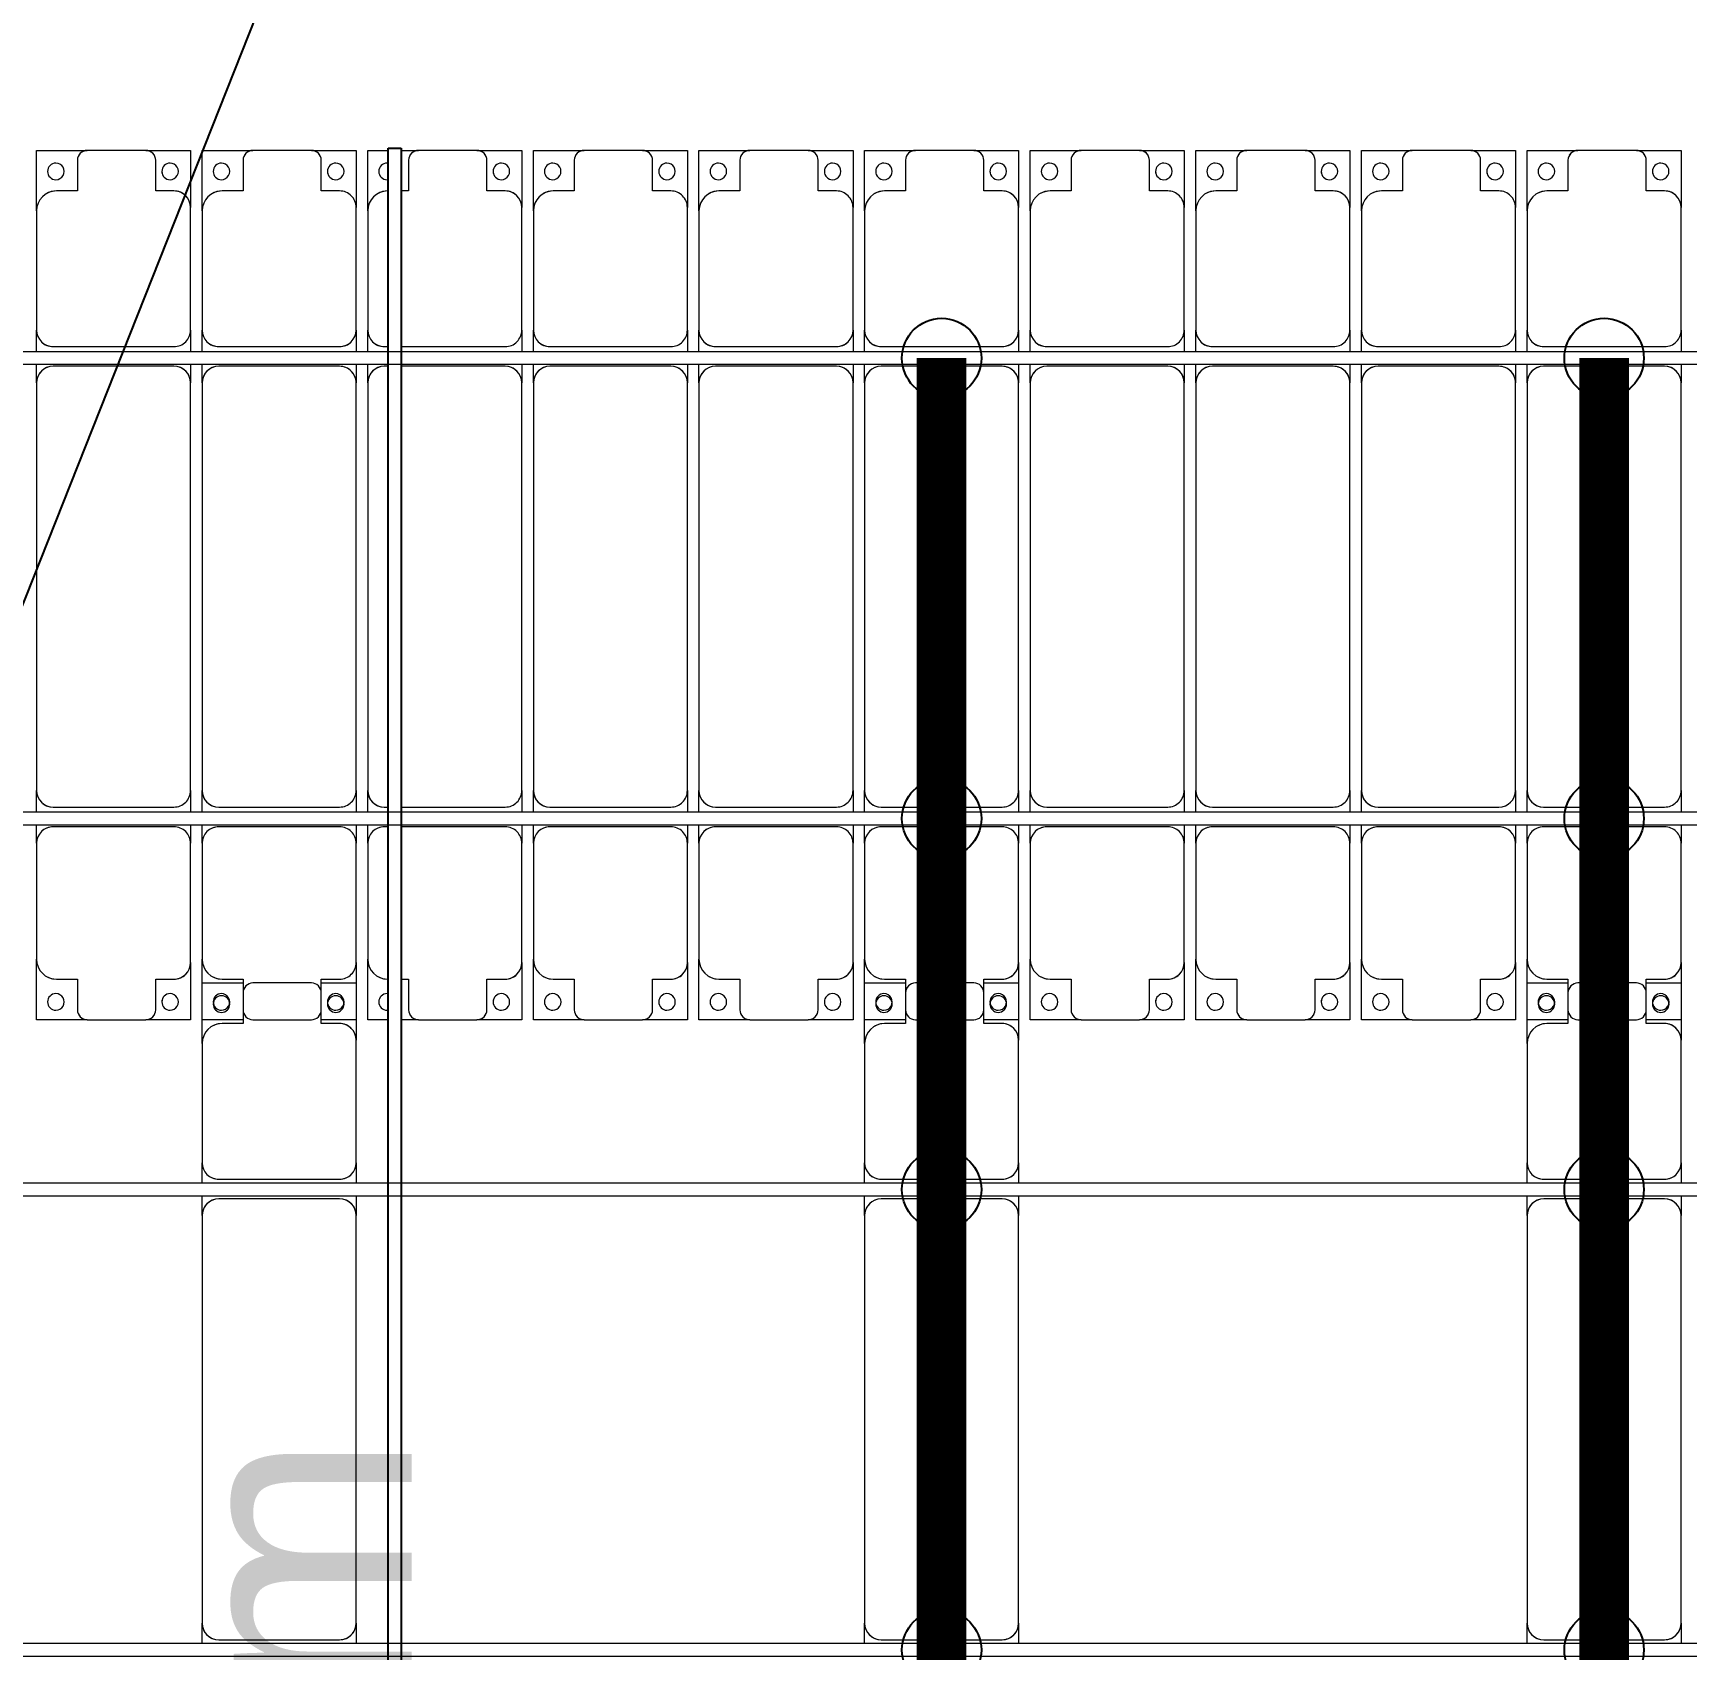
# Model space of a CAD drawing. Header units: millimetres. Extents: x -178706 to 107777, y -87310 to 933.
# Drawn here: x -9634 to -4641, y -44021 to -39140 of the extents above; entities that cross this region are included whole.
import ezdxf

# ---------------------------------------------------------------- set-up
doc = ezdxf.new("R2010")
doc.units = ezdxf.units.MM
doc.layers.add('A-GENM', color=13, linetype='Continuous', lineweight=9)
doc.layers.add('S-BEAM', color=12, linetype='Continuous', lineweight=9)
for name, color, linetype in [('GC-DAY NEO', 5, 'Continuous'), ('GC-GHI CHU', 2, 'Continuous'), ('GC-HOP 40x60 GIA CUONG', 1, 'Continuous')]:
    doc.layers.add(name, color=color, linetype=linetype)
doc.styles.add('GC_VN', font='arial.ttf')

# ---------------------------------------------------------------- blocks, each defined once
blk = doc.blocks.new('Dai phao do pin - DẢI PHAO ĐỠ PIN-15891-BỐ TRÍ KHUNG KẾT CẤU BÈ PIN 04')
at = {"layer": 'A-GENM', "color": 7}
for p, q in [((31948.9, 241.6), (32009.7, 241.6)), ((33240.3, 241.6), (32009.7, 241.6)), ((33240.3, 241.6), (33298.9, 241.6)), ((33338.9, 241.6), (33399.7, 241.6)), ((33759.7, 241.6), (33399.7, 241.6)), ((33759.7, 241.6), (33942.2, 241.6)), ((33942.2, 241.6), (33942.2, 118.2)), ((31959.7, 191.6), (31959.7, -173.4)), ((33290.3, -173.4), (33290.3, 191.6)), ((33349.7, 191.6), (33349.7, -173.4)), ((33819.7, 118.2), (33819.7, 181.6)), ((33912.2, 118.2), (33819.7, 118.2)), ((33942.2, -88.2), (33942.2, 88.2)), ((33819.7, -173.4), (33819.7, -118.2)), ((33819.7, -118.2), (33912.2, -118.2)), ((33942.2, -118.2), (33942.2, -223.4)), ((32009.7, -223.4), (31948.9, -223.4)), ((32009.7, -223.4), (33240.3, -223.4)), ((33298.9, -223.4), (33240.3, -223.4)), ((33399.7, -223.4), (33338.9, -223.4)), ((33399.7, -223.4), (33769.7, -223.4)), ((33942.2, -223.4), (33769.7, -223.4))]:
    blk.add_line(p, q, dxfattribs=at)
for centre, radius, start, end in [((32009.7, 191.6), 50, 90, 180), ((32009.7, 191.6), 50, 105, 180), ((33240.3, 191.6), 50, 360, 90), ((33240.3, 191.6), 50, 15, 90), ((33399.7, 191.6), 50, 90, 180), ((33399.7, 191.6), 50, 135, 180), ((33759.7, 181.6), 60, 360, 90), ((33759.7, 181.6), 60, 360, 30), ((33878.6, 183.2), 25, 360, 180), ((33878.6, 183.2), 25, 180, 0), ((33912.2, 88.2), 30, 0, 90), ((33912.2, -88.2), 30, 270, 0), ((33878.6, -161.8), 25, 0, 180), ((32009.7, -173.4), 50, 180, 270), ((32009.7, -173.4), 50, 180, 225), ((33240.3, -173.4), 50, 270, 360), ((33240.3, -173.4), 50, 285, 360), ((33399.7, -173.4), 50, 180, 270), ((33399.7, -173.4), 50, 180, 225), ((33769.7, -173.4), 50, 270, 360), ((33769.7, -173.4), 50, 315, 0), ((33878.6, -161.8), 25, 180, 0), ((32009.7, -173.4), 50, 231.3604, 270)]:
    blk.add_arc(centre, radius, start, end, dxfattribs=at)
blk = doc.blocks.new('Dai phao do pin - DẢI PHAO ĐỠ PIN-V60-BỐ TRÍ KHUNG KẾT CẤU BÈ PIN 04')
at = {"layer": 'A-GENM', "color": 7}
for p, q in [((31948.9, 241.6), (32009.7, 241.6)), ((33240.3, 241.6), (32009.7, 241.6)), ((33240.3, 241.6), (33298.9, 241.6)), ((33338.9, 241.6), (33399.7, 241.6)), ((33759.7, 241.6), (33399.7, 241.6)), ((33759.7, 241.6), (33942.2, 241.6)), ((33942.2, 241.6), (33942.2, 118.2)), ((31959.7, 191.6), (31959.7, -173.4)), ((33290.3, -173.4), (33290.3, 191.6)), ((33349.7, 191.6), (33349.7, -173.4)), ((33819.7, 118.2), (33819.7, 181.6)), ((33912.2, 118.2), (33819.7, 118.2)), ((33942.2, -88.2), (33942.2, 88.2)), ((33819.7, -173.4), (33819.7, -118.2)), ((33819.7, -118.2), (33912.2, -118.2)), ((33942.2, -118.2), (33942.2, -223.4)), ((32009.7, -223.4), (31948.9, -223.4)), ((32009.7, -223.4), (33240.3, -223.4)), ((33298.9, -223.4), (33240.3, -223.4)), ((33399.7, -223.4), (33338.9, -223.4)), ((33399.7, -223.4), (33769.7, -223.4)), ((33942.2, -223.4), (33769.7, -223.4))]:
    blk.add_line(p, q, dxfattribs=at)
for centre, radius, start, end in [((32009.7, 191.6), 50, 90, 180), ((32009.7, 191.6), 50, 105, 180), ((33240.3, 191.6), 50, 360, 90), ((33240.3, 191.6), 50, 15, 90), ((33399.7, 191.6), 50, 90, 180), ((33399.7, 191.6), 50, 135, 180), ((33759.7, 181.6), 60, 360, 90), ((33759.7, 181.6), 60, 360, 30), ((33878.6, 183.2), 25, 360, 180), ((33878.6, 183.2), 25, 180, 0), ((33912.2, 88.2), 30, 0, 90), ((33912.2, -88.2), 30, 270, 0), ((33878.6, -161.8), 25, 0, 180), ((32009.7, -173.4), 50, 180, 270), ((32009.7, -173.4), 50, 180, 225), ((33240.3, -173.4), 50, 270, 360), ((33240.3, -173.4), 50, 285, 360), ((33399.7, -173.4), 50, 180, 270), ((33399.7, -173.4), 50, 180, 225), ((33769.7, -173.4), 50, 270, 360), ((33769.7, -173.4), 50, 315, 0), ((33878.6, -161.8), 25, 180, 0), ((32009.7, -173.4), 50, 231.3657, 270)]:
    blk.add_arc(centre, radius, start, end, dxfattribs=at)
blk = doc.blocks.new('Dai phao do pin - DẢI PHAO ĐỠ PIN-V61-BỐ TRÍ KHUNG KẾT CẤU BÈ PIN 04')
at = {"layer": 'A-GENM', "color": 7}
for p, q in [((31948.9, 241.6), (32009.7, 241.6)), ((33240.3, 241.6), (32009.7, 241.6)), ((33240.3, 241.6), (33298.9, 241.6)), ((33338.9, 241.6), (33399.7, 241.6)), ((33759.7, 241.6), (33399.7, 241.6)), ((33759.7, 241.6), (33942.2, 241.6)), ((33942.2, 241.6), (33942.2, 118.2)), ((31959.7, 191.6), (31959.7, -173.4)), ((33290.3, -173.4), (33290.3, 191.6)), ((33349.7, 191.6), (33349.7, -173.4)), ((33819.7, 118.2), (33819.7, 181.6)), ((33912.2, 118.2), (33819.7, 118.2)), ((33942.2, -88.2), (33942.2, 88.2)), ((33819.7, -173.4), (33819.7, -118.2)), ((33819.7, -118.2), (33912.2, -118.2)), ((33942.2, -118.2), (33942.2, -223.4)), ((32009.7, -223.4), (31948.9, -223.4)), ((32009.7, -223.4), (33240.3, -223.4)), ((33298.9, -223.4), (33240.3, -223.4)), ((33399.7, -223.4), (33338.9, -223.4)), ((33399.7, -223.4), (33769.7, -223.4)), ((33942.2, -223.4), (33769.7, -223.4))]:
    blk.add_line(p, q, dxfattribs=at)
for centre, radius, start, end in [((32009.7, 191.6), 50, 90, 180), ((32009.7, 191.6), 50, 105, 180), ((33240.3, 191.6), 50, 360, 90), ((33240.3, 191.6), 50, 15, 90), ((33399.7, 191.6), 50, 90, 180), ((33399.7, 191.6), 50, 135, 180), ((33759.7, 181.6), 60, 360, 90), ((33759.7, 181.6), 60, 360, 30), ((33878.6, 183.2), 25, 360, 180), ((33878.6, 183.2), 25, 180, 0), ((33912.2, 88.2), 30, 0, 90), ((33912.2, -88.2), 30, 270, 0), ((33878.6, -161.8), 25, 0, 180), ((32009.7, -173.4), 50, 180, 270), ((32009.7, -173.4), 50, 180, 225), ((33240.3, -173.4), 50, 270, 360), ((33240.3, -173.4), 50, 285, 360), ((33399.7, -173.4), 50, 180, 270), ((33399.7, -173.4), 50, 180, 225), ((33769.7, -173.4), 50, 270, 360), ((33769.7, -173.4), 50, 315, 0), ((33878.6, -161.8), 25, 180, 0), ((32009.7, -173.4), 50, 231.371, 270)]:
    blk.add_arc(centre, radius, start, end, dxfattribs=at)
blk = doc.blocks.new('Dầm C52 - Dầm C52-22346-BỐ TRÍ KHUNG KẾT CẤU BÈ PIN 04')
at = {"layer": 'S-BEAM', "color": 1}
for p, q in [((-87623.4, 20), (87623.4, 20)), ((87623.4, -20), (-87623.4, -20))]:
    blk.add_line(p, q, dxfattribs=at)
blk = doc.blocks.new('Dầm C52 - Hộp 40x60-15954-BỐ TRÍ KHUNG KẾT CẤU BÈ PIN 04')
at = {"layer": 'S-BEAM', "color": 3, "lineweight": 25}
for p, q in [((-20149.7, 20), (20149.7, 20)), ((20149.7, 20), (20149.7, -20)), ((20149.7, -20), (-20149.7, -20))]:
    blk.add_line(p, q, dxfattribs=at)
blk = doc.blocks.new('Dải phao đi lại kèm đỡ invester - DẢI PHAO ĐI LẠI-17150-BỐ TRÍ KHUNG KẾT CẤU BÈ PIN 04')
at = {"layer": 'A-GENM', "color": 7}
for p, q in [((34758.4, 1312.2), (34911.8, 1312.2)), ((34758.4, 1129.7), (34758.4, 1312.2)), ((35088.2, 1312.2), (34911.8, 1312.2)), ((35088.2, 1312.2), (35223.4, 1312.2)), ((35223.4, 1312.2), (35223.4, 1139.7)), ((35258.4, 1312.2), (35411.8, 1312.2)), ((35258.4, 1129.7), (35258.4, 1312.2)), ((35588.2, 1312.2), (35411.8, 1312.2)), ((35588.2, 1312.2), (35723.4, 1312.2)), ((35723.4, 1312.2), (35723.4, 1139.7)), ((35758.4, 1312.2), (35819.8, 1312.2)), ((35758.4, 1129.7), (35758.4, 1312.2)), ((35859.8, 1312.2), (35911.8, 1312.2)), ((36088.2, 1312.2), (35911.8, 1312.2)), ((36088.2, 1312.2), (36223.4, 1312.2)), ((36223.4, 1312.2), (36223.4, 1139.7)), ((36258.4, 1312.2), (36411.8, 1312.2)), ((36258.4, 1129.7), (36258.4, 1312.2)), ((36588.2, 1312.2), (36411.8, 1312.2)), ((36588.2, 1312.2), (36723.4, 1312.2)), ((36723.4, 1312.2), (36723.4, 1139.7)), ((36758.4, 1312.2), (36911.8, 1312.2)), ((36758.4, 1129.7), (36758.4, 1312.2)), ((37088.2, 1312.2), (36911.8, 1312.2)), ((37088.2, 1312.2), (37223.4, 1312.2)), ((37223.4, 1312.2), (37223.4, 1139.7)), ((37258.4, 1312.2), (37411.8, 1312.2)), ((37258.4, 1129.7), (37258.4, 1312.2)), ((37588.2, 1312.2), (37411.8, 1312.2)), ((37588.2, 1312.2), (37723.4, 1312.2)), ((37723.4, 1312.2), (37723.4, 1139.7)), ((37758.4, 1312.2), (37911.8, 1312.2)), ((37758.4, 1129.7), (37758.4, 1312.2)), ((38088.2, 1312.2), (37911.8, 1312.2)), ((38088.2, 1312.2), (38223.4, 1312.2)), ((38223.4, 1312.2), (38223.4, 1139.7)), ((38258.4, 1312.2), (38411.8, 1312.2)), ((38258.4, 1129.7), (38258.4, 1312.2)), ((38588.2, 1312.2), (38411.8, 1312.2)), ((38588.2, 1312.2), (38723.4, 1312.2)), ((38723.4, 1312.2), (38723.4, 1139.7)), ((38758.4, 1312.2), (38911.8, 1312.2)), ((38758.4, 1129.7), (38758.4, 1312.2)), ((39088.2, 1312.2), (38911.8, 1312.2)), ((39088.2, 1312.2), (39223.4, 1312.2)), ((39223.4, 1312.2), (39223.4, 1139.7)), ((39258.4, 1312.2), (39411.8, 1312.2)), ((39258.4, 1129.7), (39258.4, 1312.2)), ((39588.2, 1312.2), (39411.8, 1312.2)), ((39588.2, 1312.2), (39723.4, 1312.2)), ((39723.4, 1312.2), (39723.4, 1139.7)), ((34881.8, 1282.2), (34881.8, 1189.7)), ((35118.2, 1189.7), (35118.2, 1282.2)), ((35381.8, 1282.2), (35381.8, 1189.7)), ((35618.2, 1189.7), (35618.2, 1282.2)), ((35881.8, 1282.2), (35881.8, 1189.7)), ((36118.2, 1189.7), (36118.2, 1282.2)), ((36381.8, 1282.2), (36381.8, 1189.7)), ((36618.2, 1189.7), (36618.2, 1282.2)), ((36881.8, 1282.2), (36881.8, 1189.7)), ((37118.2, 1189.7), (37118.2, 1282.2)), ((37381.8, 1282.2), (37381.8, 1189.7)), ((37618.2, 1189.7), (37618.2, 1282.2)), ((37881.8, 1282.2), (37881.8, 1189.7)), ((38118.2, 1189.7), (38118.2, 1282.2)), ((38381.8, 1282.2), (38381.8, 1189.7)), ((38618.2, 1189.7), (38618.2, 1282.2)), ((38881.8, 1282.2), (38881.8, 1189.7)), ((39118.2, 1189.7), (39118.2, 1282.2)), ((39381.8, 1282.2), (39381.8, 1189.7)), ((39618.2, 1189.7), (39618.2, 1282.2)), ((34881.8, 1189.7), (34818.4, 1189.7)), ((35173.4, 1189.7), (35118.2, 1189.7)), ((35381.8, 1189.7), (35318.4, 1189.7)), ((35673.4, 1189.7), (35618.2, 1189.7)), ((35881.8, 1189.7), (35859.8, 1189.7)), ((36173.4, 1189.7), (36118.2, 1189.7)), ((36381.8, 1189.7), (36318.4, 1189.7)), ((36673.4, 1189.7), (36618.2, 1189.7)), ((36881.8, 1189.7), (36818.4, 1189.7)), ((37173.4, 1189.7), (37118.2, 1189.7)), ((37381.8, 1189.7), (37318.4, 1189.7)), ((37673.4, 1189.7), (37618.2, 1189.7)), ((37881.8, 1189.7), (37818.4, 1189.7)), ((38173.4, 1189.7), (38118.2, 1189.7)), ((38381.8, 1189.7), (38318.4, 1189.7)), ((38673.4, 1189.7), (38618.2, 1189.7)), ((38881.8, 1189.7), (38818.4, 1189.7)), ((39173.4, 1189.7), (39118.2, 1189.7)), ((39381.8, 1189.7), (39318.4, 1189.7)), ((39673.4, 1189.7), (39618.2, 1189.7)), ((34758.4, 1129.7), (34758.4, 769.7)), ((35223.4, 769.7), (35223.4, 1139.7)), ((35258.4, 1129.7), (35258.4, 769.7)), ((35723.4, 769.7), (35723.4, 1139.7)), ((35758.4, 1129.7), (35758.4, 769.7)), ((36223.4, 769.7), (36223.4, 1139.7)), ((36258.4, 1129.7), (36258.4, 769.7)), ((36723.4, 769.7), (36723.4, 1139.7)), ((36758.4, 1129.7), (36758.4, 769.7)), ((37223.4, 769.7), (37223.4, 1139.7)), ((37258.4, 1129.7), (37258.4, 769.7)), ((37723.4, 769.7), (37723.4, 1139.7)), ((37758.4, 1129.7), (37758.4, 769.7)), ((38223.4, 769.7), (38223.4, 1139.7)), ((38258.4, 1129.7), (38258.4, 769.7)), ((38723.4, 769.7), (38723.4, 1139.7)), ((38758.4, 1129.7), (38758.4, 769.7)), ((39223.4, 769.7), (39223.4, 1139.7)), ((39258.4, 1129.7), (39258.4, 769.7)), ((39723.4, 769.7), (39723.4, 1139.7)), ((34758.4, 705.3), (34758.4, 769.7)), ((35223.4, 769.7), (35223.4, 705.3)), ((35258.4, 705.3), (35258.4, 769.7)), ((35723.4, 769.7), (35723.4, 705.3)), ((35758.4, 705.3), (35758.4, 769.7)), ((36223.4, 769.7), (36223.4, 705.3)), ((36258.4, 705.3), (36258.4, 769.7)), ((36723.4, 769.7), (36723.4, 705.3)), ((36758.4, 705.3), (36758.4, 769.7)), ((37223.4, 769.7), (37223.4, 705.3)), ((37258.4, 705.3), (37258.4, 769.7)), ((37723.4, 769.7), (37723.4, 705.3)), ((37758.4, 705.3), (37758.4, 769.7)), ((38223.4, 769.7), (38223.4, 705.3)), ((38258.4, 705.3), (38258.4, 769.7)), ((38723.4, 769.7), (38723.4, 705.3)), ((38758.4, 705.3), (38758.4, 769.7)), ((39223.4, 769.7), (39223.4, 705.3)), ((39258.4, 705.3), (39258.4, 769.7)), ((39723.4, 769.7), (39723.4, 705.3)), ((34808.4, 719.7), (35173.4, 719.7)), ((35308.4, 719.7), (35673.4, 719.7)), ((35808.4, 719.7), (35819.8, 719.7)), ((35859.8, 719.7), (36173.4, 719.7)), ((36308.4, 719.7), (36673.4, 719.7)), ((36808.4, 719.7), (37173.4, 719.7)), ((37308.4, 719.7), (37673.4, 719.7)), ((37808.4, 719.7), (38173.4, 719.7)), ((38308.4, 719.7), (38673.4, 719.7)), ((38808.4, 719.7), (39173.4, 719.7)), ((39308.4, 719.7), (39673.4, 719.7)), ((34758.4, 610.3), (34758.4, 665.3)), ((35173.4, 660.3), (34808.4, 660.3)), ((35223.4, 665.3), (35223.4, 610.3)), ((35258.4, 610.3), (35258.4, 665.3)), ((35673.4, 660.3), (35308.4, 660.3)), ((35723.4, 665.3), (35723.4, 610.3)), ((35758.4, 610.3), (35758.4, 665.3)), ((35819.8, 660.3), (35808.4, 660.3)), ((36173.4, 660.3), (35859.8, 660.3)), ((36223.4, 665.3), (36223.4, 610.3)), ((36258.4, 610.3), (36258.4, 665.3)), ((36673.4, 660.3), (36308.4, 660.3)), ((36723.4, 665.3), (36723.4, 610.3)), ((36758.4, 610.3), (36758.4, 665.3)), ((37173.4, 660.3), (36808.4, 660.3)), ((37223.4, 665.3), (37223.4, 610.3)), ((37258.4, 610.3), (37258.4, 665.3)), ((37673.4, 660.3), (37308.4, 660.3)), ((37723.4, 665.3), (37723.4, 610.3)), ((37758.4, 610.3), (37758.4, 665.3)), ((38173.4, 660.3), (37808.4, 660.3)), ((38223.4, 665.3), (38223.4, 610.3)), ((38258.4, 610.3), (38258.4, 665.3)), ((38673.4, 660.3), (38308.4, 660.3)), ((38723.4, 665.3), (38723.4, 610.3)), ((38758.4, 610.3), (38758.4, 665.3)), ((39173.4, 660.3), (38808.4, 660.3)), ((39223.4, 665.3), (39223.4, 610.3)), ((39258.4, 610.3), (39258.4, 665.3)), ((39673.4, 660.3), (39308.4, 660.3)), ((39723.4, 665.3), (39723.4, 610.3)), ((34758.4, 610.3), (34758.4, -620.3)), ((35223.4, -620.3), (35223.4, 610.3)), ((35258.4, 610.3), (35258.4, -620.3)), ((35723.4, -620.3), (35723.4, 610.3)), ((35758.4, 610.3), (35758.4, -620.3)), ((36223.4, -620.3), (36223.4, 610.3)), ((36258.4, 610.3), (36258.4, -620.3)), ((36723.4, -620.3), (36723.4, 610.3)), ((36758.4, 610.3), (36758.4, -620.3)), ((37223.4, -620.3), (37223.4, 610.3)), ((37258.4, 610.3), (37258.4, -620.3)), ((37723.4, -620.3), (37723.4, 610.3)), ((37758.4, 610.3), (37758.4, -620.3)), ((38223.4, -620.3), (38223.4, 610.3)), ((38258.4, 610.3), (38258.4, -620.3)), ((38723.4, -620.3), (38723.4, 610.3)), ((38758.4, 610.3), (38758.4, -620.3)), ((39223.4, -620.3), (39223.4, 610.3)), ((39258.4, 610.3), (39258.4, -620.3)), ((39723.4, -620.3), (39723.4, 610.3)), ((34758.4, -684.7), (34758.4, -620.3)), ((35223.4, -620.3), (35223.4, -684.7)), ((35258.4, -684.7), (35258.4, -620.3)), ((35723.4, -620.3), (35723.4, -684.7)), ((35758.4, -684.7), (35758.4, -620.3)), ((36223.4, -620.3), (36223.4, -684.7)), ((36258.4, -684.7), (36258.4, -620.3)), ((36723.4, -620.3), (36723.4, -684.7)), ((36758.4, -684.7), (36758.4, -620.3)), ((37223.4, -620.3), (37223.4, -684.7)), ((37258.4, -684.7), (37258.4, -620.3)), ((37723.4, -620.3), (37723.4, -684.7)), ((37758.4, -684.7), (37758.4, -620.3)), ((38223.4, -620.3), (38223.4, -684.7)), ((38258.4, -684.7), (38258.4, -620.3)), ((38723.4, -620.3), (38723.4, -684.7)), ((38758.4, -684.7), (38758.4, -620.3)), ((39223.4, -620.3), (39223.4, -684.7)), ((39258.4, -684.7), (39258.4, -620.3)), ((39723.4, -620.3), (39723.4, -684.7)), ((34808.4, -670.3), (35173.4, -670.3)), ((35308.4, -670.3), (35673.4, -670.3)), ((35808.4, -670.3), (35819.8, -670.3)), ((35859.8, -670.3), (36173.4, -670.3)), ((36308.4, -670.3), (36673.4, -670.3)), ((36808.4, -670.3), (37173.4, -670.3)), ((37308.4, -670.3), (37673.4, -670.3)), ((37808.4, -670.3), (38173.4, -670.3)), ((38308.4, -670.3), (38673.4, -670.3)), ((38808.4, -670.3), (39173.4, -670.3)), ((39308.4, -670.3), (39673.4, -670.3)), ((34758.4, -779.7), (34758.4, -724.7)), ((35173.4, -729.7), (34808.4, -729.7)), ((35223.4, -724.7), (35223.4, -779.7)), ((35258.4, -779.7), (35258.4, -724.7)), ((35673.4, -729.7), (35308.4, -729.7)), ((35723.4, -724.7), (35723.4, -779.7)), ((35758.4, -779.7), (35758.4, -724.7)), ((35819.8, -729.7), (35808.4, -729.7)), ((36173.4, -729.7), (35859.8, -729.7)), ((36223.4, -724.7), (36223.4, -779.7)), ((36258.4, -779.7), (36258.4, -724.7)), ((36673.4, -729.7), (36308.4, -729.7)), ((36723.4, -724.7), (36723.4, -779.7)), ((36758.4, -779.7), (36758.4, -724.7)), ((37173.4, -729.7), (36808.4, -729.7)), ((37223.4, -724.7), (37223.4, -779.7)), ((37258.4, -779.7), (37258.4, -724.7)), ((37673.4, -729.7), (37308.4, -729.7)), ((37723.4, -724.7), (37723.4, -779.7)), ((37758.4, -779.7), (37758.4, -724.7)), ((38173.4, -729.7), (37808.4, -729.7)), ((38223.4, -724.7), (38223.4, -779.7)), ((38258.4, -779.7), (38258.4, -724.7)), ((38673.4, -729.7), (38308.4, -729.7)), ((38723.4, -724.7), (38723.4, -779.7)), ((38758.4, -779.7), (38758.4, -724.7)), ((39173.4, -729.7), (38808.4, -729.7)), ((39223.4, -724.7), (39223.4, -779.7)), ((39258.4, -779.7), (39258.4, -724.7)), ((39673.4, -729.7), (39308.4, -729.7)), ((39723.4, -724.7), (39723.4, -779.7)), ((34758.4, -779.7), (34758.4, -1129.7)), ((35223.4, -1139.7), (35223.4, -779.7)), ((35258.4, -779.7), (35258.4, -1129.7)), ((35723.4, -1139.7), (35723.4, -779.7)), ((35758.4, -779.7), (35758.4, -1129.7)), ((36223.4, -1139.7), (36223.4, -779.7)), ((36258.4, -779.7), (36258.4, -1129.7)), ((36723.4, -1139.7), (36723.4, -779.7)), ((36758.4, -779.7), (36758.4, -1129.7)), ((37223.4, -1139.7), (37223.4, -779.7)), ((37258.4, -779.7), (37258.4, -1129.7)), ((37723.4, -1139.7), (37723.4, -779.7)), ((37758.4, -779.7), (37758.4, -1129.7)), ((38223.4, -1139.7), (38223.4, -779.7)), ((38258.4, -779.7), (38258.4, -1129.7)), ((38723.4, -1139.7), (38723.4, -779.7)), ((38758.4, -779.7), (38758.4, -1129.7)), ((39223.4, -1139.7), (39223.4, -779.7)), ((39258.4, -779.7), (39258.4, -1129.7)), ((39723.4, -1139.7), (39723.4, -779.7)), ((34758.4, -1312.2), (34758.4, -1129.7)), ((35223.4, -1139.7), (35223.4, -1312.2)), ((35258.4, -1312.2), (35258.4, -1129.7)), ((35723.4, -1139.7), (35723.4, -1312.2)), ((35758.4, -1312.2), (35758.4, -1129.7)), ((36223.4, -1139.7), (36223.4, -1312.2)), ((36258.4, -1312.2), (36258.4, -1129.7)), ((36723.4, -1139.7), (36723.4, -1312.2)), ((36758.4, -1312.2), (36758.4, -1129.7)), ((37223.4, -1139.7), (37223.4, -1312.2)), ((37258.4, -1312.2), (37258.4, -1129.7)), ((37723.4, -1139.7), (37723.4, -1312.2)), ((37758.4, -1312.2), (37758.4, -1129.7)), ((38223.4, -1139.7), (38223.4, -1312.2)), ((38258.4, -1312.2), (38258.4, -1129.7)), ((38723.4, -1139.7), (38723.4, -1312.2)), ((38758.4, -1312.2), (38758.4, -1129.7)), ((39223.4, -1139.7), (39223.4, -1312.2)), ((39258.4, -1312.2), (39258.4, -1129.7)), ((39723.4, -1139.7), (39723.4, -1312.2)), ((34818.4, -1189.7), (34881.8, -1189.7)), ((34881.8, -1189.7), (34881.8, -1282.2)), ((35118.2, -1282.2), (35118.2, -1189.7)), ((35118.2, -1189.7), (35173.4, -1189.7)), ((35318.4, -1189.7), (35381.8, -1189.7)), ((35381.8, -1189.7), (35381.8, -1282.2)), ((35618.2, -1282.2), (35618.2, -1189.7)), ((35618.2, -1189.7), (35673.4, -1189.7)), ((35859.8, -1189.7), (35881.8, -1189.7)), ((35881.8, -1189.7), (35881.8, -1282.2)), ((36118.2, -1282.2), (36118.2, -1189.7)), ((36118.2, -1189.7), (36173.4, -1189.7)), ((36318.4, -1189.7), (36381.8, -1189.7)), ((36381.8, -1189.7), (36381.8, -1282.2)), ((36618.2, -1282.2), (36618.2, -1189.7)), ((36618.2, -1189.7), (36673.4, -1189.7)), ((36818.4, -1189.7), (36881.8, -1189.7)), ((36881.8, -1189.7), (36881.8, -1282.2)), ((37118.2, -1282.2), (37118.2, -1189.7)), ((37118.2, -1189.7), (37173.4, -1189.7)), ((37318.4, -1189.7), (37381.8, -1189.7)), ((37381.8, -1189.7), (37381.8, -1282.2)), ((37618.2, -1282.2), (37618.2, -1189.7)), ((37618.2, -1189.7), (37673.4, -1189.7)), ((37818.4, -1189.7), (37881.8, -1189.7)), ((37881.8, -1189.7), (37881.8, -1282.2)), ((38118.2, -1282.2), (38118.2, -1189.7)), ((38118.2, -1189.7), (38173.4, -1189.7)), ((38318.4, -1189.7), (38381.8, -1189.7)), ((38381.8, -1189.7), (38381.8, -1282.2)), ((38618.2, -1282.2), (38618.2, -1189.7)), ((38618.2, -1189.7), (38673.4, -1189.7)), ((38818.4, -1189.7), (38881.8, -1189.7)), ((38881.8, -1189.7), (38881.8, -1282.2)), ((39118.2, -1282.2), (39118.2, -1189.7)), ((39118.2, -1189.7), (39173.4, -1189.7)), ((39318.4, -1189.7), (39381.8, -1189.7)), ((39381.8, -1189.7), (39381.8, -1282.2)), ((39618.2, -1282.2), (39618.2, -1189.7)), ((39618.2, -1189.7), (39673.4, -1189.7)), ((34911.8, -1312.2), (34758.4, -1312.2)), ((34911.8, -1312.2), (35088.2, -1312.2)), ((35223.4, -1312.2), (35088.2, -1312.2)), ((35381.8, -1312.2), (35258.4, -1312.2)), ((35411.8, -1312.2), (35588.2, -1312.2)), ((35723.4, -1312.2), (35618.2, -1312.2)), ((35819.8, -1312.2), (35758.4, -1312.2)), ((35911.8, -1312.2), (35859.8, -1312.2)), ((35911.8, -1312.2), (36088.2, -1312.2)), ((36223.4, -1312.2), (36088.2, -1312.2)), ((36411.8, -1312.2), (36258.4, -1312.2)), ((36411.8, -1312.2), (36588.2, -1312.2)), ((36723.4, -1312.2), (36588.2, -1312.2)), ((36911.8, -1312.2), (36758.4, -1312.2)), ((36911.8, -1312.2), (37088.2, -1312.2)), ((37223.4, -1312.2), (37088.2, -1312.2)), ((37381.8, -1312.2), (37258.4, -1312.2)), ((37411.8, -1312.2), (37588.2, -1312.2)), ((37723.4, -1312.2), (37618.2, -1312.2)), ((37911.8, -1312.2), (37758.4, -1312.2)), ((37911.8, -1312.2), (38088.2, -1312.2)), ((38223.4, -1312.2), (38088.2, -1312.2)), ((38411.8, -1312.2), (38258.4, -1312.2)), ((38411.8, -1312.2), (38588.2, -1312.2)), ((38723.4, -1312.2), (38588.2, -1312.2)), ((38911.8, -1312.2), (38758.4, -1312.2)), ((38911.8, -1312.2), (39088.2, -1312.2)), ((39223.4, -1312.2), (39088.2, -1312.2)), ((39381.8, -1312.2), (39258.4, -1312.2)), ((39411.8, -1312.2), (39588.2, -1312.2)), ((39723.4, -1312.2), (39618.2, -1312.2))]:
    blk.add_line(p, q, dxfattribs=at)
for centre, radius, start, end in [((34911.8, 1282.2), 30, 90, 180), ((34911.8, 1282.2), 30, 90, 150), ((35088.2, 1282.2), 30, 360, 90), ((35088.2, 1282.2), 30, 30, 90), ((35411.8, 1282.2), 30, 90, 180), ((35411.8, 1282.2), 30, 90, 150), ((35588.2, 1282.2), 30, 0, 90), ((35588.2, 1282.2), 30, 30, 90), ((35911.8, 1282.2), 30, 90, 180), ((35911.8, 1282.2), 30, 90, 150), ((36088.2, 1282.2), 30, 360, 90), ((36088.2, 1282.2), 30, 30, 90), ((36411.8, 1282.2), 30, 90, 180), ((36411.8, 1282.2), 30, 90, 150), ((36588.2, 1282.2), 30, 360, 90), ((36588.2, 1282.2), 30, 30, 90), ((36911.8, 1282.2), 30, 90, 180), ((36911.8, 1282.2), 30, 90, 150), ((37088.2, 1282.2), 30, 360, 90), ((37088.2, 1282.2), 30, 30, 90), ((37411.8, 1282.2), 30, 90, 180), ((37411.8, 1282.2), 30, 90, 150), ((37588.2, 1282.2), 30, 360, 90), ((37588.2, 1282.2), 30, 30, 90), ((37911.8, 1282.2), 30, 90, 180), ((37911.8, 1282.2), 30, 90, 150), ((38088.2, 1282.2), 30, 360, 90), ((38088.2, 1282.2), 30, 30.9139, 90), ((38411.8, 1282.2), 30, 90, 180), ((38411.8, 1282.2), 30, 90, 150), ((38588.2, 1282.2), 30, 360, 90), ((38588.2, 1282.2), 30, 30, 90), ((38911.8, 1282.2), 30, 90, 180), ((38911.8, 1282.2), 30, 90, 150), ((39088.2, 1282.2), 30, 0, 90), ((39088.2, 1282.2), 30, 30, 90), ((39411.8, 1282.2), 30, 90, 180), ((39411.8, 1282.2), 30, 90, 150), ((39588.2, 1282.2), 30, 360, 90), ((39588.2, 1282.2), 30, 30, 90), ((34816.8, 1248.6), 25, 90, 270), ((34816.8, 1248.6), 25, 270, 90), ((35161.8, 1248.6), 25, 90, 270), ((35161.8, 1248.6), 25, 180, 195), ((35161.8, 1248.6), 25, 270, 90), ((35316.8, 1248.6), 25, 90, 270), ((35316.8, 1248.6), 25, 270, 90), ((35661.8, 1248.6), 25, 90, 270), ((35661.8, 1248.6), 25, 180, 195), ((35661.8, 1248.6), 25, 270, 90), ((35816.8, 1248.6), 25, 90, 270), ((36161.8, 1248.6), 25, 90, 270), ((36161.8, 1248.6), 25, 180, 195), ((36161.8, 1248.6), 25, 270, 90), ((36316.8, 1248.6), 25, 90, 270), ((36316.8, 1248.6), 25, 270, 90), ((36661.8, 1248.6), 25, 90, 270), ((36661.8, 1248.6), 25, 180, 195), ((36661.8, 1248.6), 25, 270, 90), ((36816.8, 1248.6), 25, 90, 270), ((36816.8, 1248.6), 25, 270, 90), ((37161.8, 1248.6), 25, 90, 270), ((37161.8, 1248.6), 25, 180, 195), ((37161.8, 1248.6), 25, 270, 90), ((37316.8, 1248.6), 25, 90, 270), ((37316.8, 1248.6), 25, 270, 90), ((37661.8, 1248.6), 25, 90, 270), ((37661.8, 1248.6), 25, 180, 195), ((37661.8, 1248.6), 25, 270, 90), ((37816.8, 1248.6), 25, 90, 270), ((37816.8, 1248.6), 25, 270, 90), ((38161.8, 1248.6), 25, 90, 270), ((38161.8, 1248.6), 25, 180, 195), ((38161.8, 1248.6), 25, 270, 90), ((38316.8, 1248.6), 25, 90, 270), ((38316.8, 1248.6), 25, 270, 90), ((38661.8, 1248.6), 25, 90, 270), ((38661.8, 1248.6), 25, 180, 195), ((38661.8, 1248.6), 25, 270, 90), ((38816.8, 1248.6), 25, 90, 270), ((38816.8, 1248.6), 25, 270, 90), ((39161.8, 1248.6), 25, 90, 270), ((39161.8, 1248.6), 25, 180, 195), ((39161.8, 1248.6), 25, 270, 90), ((39316.8, 1248.6), 25, 90, 270), ((39316.8, 1248.6), 25, 270, 90), ((39661.8, 1248.6), 25, 90, 270), ((39661.8, 1248.6), 25, 180, 195), ((39661.8, 1248.6), 25, 270, 90), ((34818.4, 1129.7), 60, 90, 180), ((34818.4, 1129.7), 60, 90, 120), ((35173.4, 1139.7), 50, 0, 90), ((35173.4, 1139.7), 50, 45, 90), ((35318.4, 1129.7), 60, 90, 180), ((35318.4, 1129.7), 60, 90, 120), ((35673.4, 1139.7), 50, 360, 90), ((35673.4, 1139.7), 50, 45, 90), ((35818.4, 1129.7), 60, 90, 180), ((35818.4, 1129.7), 60, 90, 120), ((36173.4, 1139.7), 50, 0, 90), ((36173.4, 1139.7), 50, 45, 90), ((36318.4, 1129.7), 60, 90, 180), ((36318.4, 1129.7), 60, 90, 120), ((36673.4, 1139.7), 50, 360, 90), ((36673.4, 1139.7), 50, 45, 90), ((36818.4, 1129.7), 60, 90, 180), ((36818.4, 1129.7), 60, 90, 120), ((37173.4, 1139.7), 50, 360, 90), ((37173.4, 1139.7), 50, 45, 90), ((37318.4, 1129.7), 60, 90, 180), ((37318.4, 1129.7), 60, 90, 120), ((37673.4, 1139.7), 50, 0, 90), ((37673.4, 1139.7), 50, 45, 90), ((37818.4, 1129.7), 60, 90, 180), ((37818.4, 1129.7), 60, 90, 120), ((38173.4, 1139.7), 50, 360, 90), ((38173.4, 1139.7), 50, 45, 90), ((38318.4, 1129.7), 60, 90, 180), ((38318.4, 1129.7), 60, 90, 120), ((38673.4, 1139.7), 50, 0, 90), ((38673.4, 1139.7), 50, 45, 90), ((38818.4, 1129.7), 60, 90, 180), ((38818.4, 1129.7), 60, 90, 120), ((39173.4, 1139.7), 50, 360, 90), ((39173.4, 1139.7), 50, 45, 90), ((39318.4, 1129.7), 60, 90, 180), ((39318.4, 1129.7), 60, 90, 120), ((39673.4, 1139.7), 50, 0, 90), ((39673.4, 1139.7), 50, 45, 90), ((34808.4, 769.7), 50, 180, 270), ((35173.4, 769.7), 50, 270, 0), ((35308.4, 769.7), 50, 180, 270), ((35673.4, 769.7), 50, 270, 360), ((35808.4, 769.7), 50, 180, 270), ((36173.4, 769.7), 50, 270, 0), ((36308.4, 769.7), 50, 180, 270), ((36673.4, 769.7), 50, 270, 0), ((36808.4, 769.7), 50, 180, 270), ((37173.4, 769.7), 50, 270, 360), ((37308.4, 769.7), 50, 180, 270), ((37673.4, 769.7), 50, 270, 360), ((37808.4, 769.7), 50, 180, 270), ((38173.4, 769.7), 50, 270, 0), ((38308.4, 769.7), 50, 180, 270), ((38673.4, 769.7), 50, 270, 0), ((38808.4, 769.7), 50, 180, 270), ((39173.4, 769.7), 50, 270, 0), ((39308.4, 769.7), 50, 180, 270), ((39673.4, 769.7), 50, 270, 0), ((34808.4, 769.7), 50, 225, 270), ((35173.4, 769.7), 50, 270, 315), ((35308.4, 769.7), 50, 225, 270), ((35673.4, 769.7), 50, 270, 315), ((35808.4, 769.7), 50, 225, 270), ((36173.4, 769.7), 50, 270, 315), ((36308.4, 769.7), 50, 225, 270), ((36673.4, 769.7), 50, 270, 315), ((36808.4, 769.7), 50, 225, 270), ((37173.4, 769.7), 50, 270, 315), ((37308.4, 769.7), 50, 225, 270), ((37673.4, 769.7), 50, 270, 315), ((37808.4, 769.7), 50, 225, 270), ((38173.4, 769.7), 50, 270, 315), ((38308.4, 769.7), 50, 225, 270), ((38673.4, 769.7), 50, 270, 315), ((38808.4, 769.7), 50, 225, 270), ((39173.4, 769.7), 50, 270, 315), ((39308.4, 769.7), 50, 225, 270), ((39673.4, 769.7), 50, 270, 315), ((34808.4, 610.3), 50, 90, 180), ((34808.4, 610.3), 50, 105, 180), ((35173.4, 610.3), 50, 0, 90), ((35173.4, 610.3), 50, 15, 90), ((35308.4, 610.3), 50, 90, 180), ((35308.4, 610.3), 50, 105, 180), ((35673.4, 610.3), 50, 360, 90), ((35673.4, 610.3), 50, 15, 90), ((35808.4, 610.3), 50, 90, 180), ((35808.4, 610.3), 50, 105, 180), ((36173.4, 610.3), 50, 0, 90), ((36173.4, 610.3), 50, 15, 90), ((36308.4, 610.3), 50, 90, 180), ((36308.4, 610.3), 50, 105, 180), ((36673.4, 610.3), 50, 0, 90), ((36673.4, 610.3), 50, 15, 90), ((36808.4, 610.3), 50, 90, 180), ((36808.4, 610.3), 50, 105, 180), ((37173.4, 610.3), 50, 0, 90), ((37173.4, 610.3), 50, 15, 90), ((37308.4, 610.3), 50, 90, 180), ((37308.4, 610.3), 50, 105, 180), ((37673.4, 610.3), 50, 360, 90), ((37673.4, 610.3), 50, 15, 90), ((37808.4, 610.3), 50, 90, 180), ((37808.4, 610.3), 50, 105, 180), ((38173.4, 610.3), 50, 0, 90), ((38173.4, 610.3), 50, 15, 90), ((38308.4, 610.3), 50, 90, 180), ((38308.4, 610.3), 50, 105, 180), ((38673.4, 610.3), 50, 360, 90), ((38673.4, 610.3), 50, 15, 90), ((38808.4, 610.3), 50, 90, 180), ((38808.4, 610.3), 50, 105, 180), ((39173.4, 610.3), 50, 360, 90), ((39173.4, 610.3), 50, 15, 90), ((39308.4, 610.3), 50, 90, 180), ((39308.4, 610.3), 50, 105, 180), ((39673.4, 610.3), 50, 0, 90), ((39673.4, 610.3), 50, 15, 90), ((34808.4, -620.3), 50, 180, 270), ((34808.4, -620.3), 50, 195, 270), ((35173.4, -620.3), 50, 270, 0), ((35173.4, -620.3), 50, 270, 0), ((35308.4, -620.3), 50, 180, 270), ((35308.4, -620.3), 50, 195, 270), ((35673.4, -620.3), 50, 270, 0), ((35673.4, -620.3), 50, 270, 0), ((35808.4, -620.3), 50, 180, 270), ((35808.4, -620.3), 50, 195, 270), ((36173.4, -620.3), 50, 270, 0), ((36173.4, -620.3), 50, 270, 0), ((36308.4, -620.3), 50, 180, 270), ((36308.4, -620.3), 50, 195, 270), ((36673.4, -620.3), 50, 270, 0), ((36673.4, -620.3), 50, 270, 0), ((36808.4, -620.3), 50, 180, 270), ((36808.4, -620.3), 50, 195, 270), ((37173.4, -620.3), 50, 270, 0), ((37173.4, -620.3), 50, 270, 0), ((37308.4, -620.3), 50, 180, 270), ((37308.4, -620.3), 50, 195, 270), ((37673.4, -620.3), 50, 270, 0), ((37673.4, -620.3), 50, 270, 0), ((37808.4, -620.3), 50, 180, 270), ((37808.4, -620.3), 50, 195, 270), ((38173.4, -620.3), 50, 270, 0), ((38173.4, -620.3), 50, 270, 0), ((38308.4, -620.3), 50, 180, 270), ((38308.4, -620.3), 50, 195, 270), ((38673.4, -620.3), 50, 270, 0), ((38673.4, -620.3), 50, 270, 0), ((38808.4, -620.3), 50, 180, 270), ((38808.4, -620.3), 50, 195, 270), ((39173.4, -620.3), 50, 270, 360), ((39173.4, -620.3), 50, 270, 360), ((39308.4, -620.3), 50, 180, 270), ((39308.4, -620.3), 50, 195, 270), ((39673.4, -620.3), 50, 270, 0), ((39673.4, -620.3), 50, 270, 0), ((34808.4, -779.7), 50, 90, 180), ((34808.4, -779.7), 50, 90, 135), ((35173.4, -779.7), 50, 360, 90), ((35173.4, -779.7), 50, 45, 90), ((35308.4, -779.7), 50, 90, 180), ((35308.4, -779.7), 50, 90, 135), ((35673.4, -779.7), 50, 360, 90), ((35673.4, -779.7), 50, 45, 90), ((35808.4, -779.7), 50, 90, 180), ((35808.4, -779.7), 50, 90, 135), ((36173.4, -779.7), 50, 360, 90), ((36173.4, -779.7), 50, 45, 90), ((36308.4, -779.7), 50, 90, 180), ((36308.4, -779.7), 50, 90, 135), ((36673.4, -779.7), 50, 360, 90), ((36673.4, -779.7), 50, 45, 90), ((36808.4, -779.7), 50, 90, 180), ((36808.4, -779.7), 50, 90, 135), ((37173.4, -779.7), 50, 360, 90), ((37173.4, -779.7), 50, 45, 90), ((37308.4, -779.7), 50, 90, 180), ((37308.4, -779.7), 50, 90, 135), ((37673.4, -779.7), 50, 360, 90), ((37673.4, -779.7), 50, 45, 90), ((37808.4, -779.7), 50, 90, 180), ((37808.4, -779.7), 50, 90, 135), ((38173.4, -779.7), 50, 360, 90), ((38173.4, -779.7), 50, 45, 90), ((38308.4, -779.7), 50, 90, 180), ((38308.4, -779.7), 50, 90, 135), ((38673.4, -779.7), 50, 360, 90), ((38673.4, -779.7), 50, 45, 90), ((38808.4, -779.7), 50, 90, 180), ((38808.4, -779.7), 50, 90, 135), ((39173.4, -779.7), 50, 0, 90), ((39173.4, -779.7), 50, 45, 90), ((39308.4, -779.7), 50, 90, 180), ((39308.4, -779.7), 50, 90, 135), ((39673.4, -779.7), 50, 360, 90), ((39673.4, -779.7), 50, 45, 90), ((34818.4, -1129.7), 60, 180, 270), ((35173.4, -1139.7), 50, 270, 360), ((35318.4, -1129.7), 60, 180, 270), ((35673.4, -1139.7), 50, 270, 0), ((35818.4, -1129.7), 60, 180, 270), ((36173.4, -1139.7), 50, 270, 360), ((36318.4, -1129.7), 60, 180, 270), ((36673.4, -1139.7), 50, 270, 360), ((36818.4, -1129.7), 60, 180, 270), ((37173.4, -1139.7), 50, 270, 360), ((37318.4, -1129.7), 60, 180, 270), ((37673.4, -1139.7), 50, 270, 360), ((37818.4, -1129.7), 60, 180, 270), ((38173.4, -1139.7), 50, 270, 360), ((38318.4, -1129.7), 60, 180, 270), ((38673.4, -1139.7), 50, 270, 360), ((38818.4, -1129.7), 60, 180, 270), ((39173.4, -1139.7), 50, 270, 360), ((39318.4, -1129.7), 60, 180, 270), ((39673.4, -1139.7), 50, 270, 360), ((34818.4, -1129.7), 60, 240, 270), ((35173.4, -1139.7), 50, 270, 315), ((35318.4, -1129.7), 60, 240, 270), ((35673.4, -1139.7), 50, 270, 315), ((35818.4, -1129.7), 60, 240, 270), ((36173.4, -1139.7), 50, 270, 315), ((36318.4, -1129.7), 60, 240, 270), ((36673.4, -1139.7), 50, 270, 315), ((36818.4, -1129.7), 60, 240, 270), ((37173.4, -1139.7), 50, 270, 315), ((37318.4, -1129.7), 60, 240, 270), ((37673.4, -1139.7), 50, 270, 315), ((37818.4, -1129.7), 60, 240, 270), ((38173.4, -1139.7), 50, 270, 315), ((38318.4, -1129.7), 60, 240, 270), ((38673.4, -1139.7), 50, 270, 315), ((38818.4, -1129.7), 60, 240, 270), ((39173.4, -1139.7), 50, 270, 315), ((39318.4, -1129.7), 60, 240, 270), ((39673.4, -1139.7), 50, 270, 315), ((34816.8, -1258.6), 25, 90, 270), ((34816.8, -1258.6), 25, 270, 90), ((35161.8, -1258.6), 25, 90, 270), ((35161.8, -1258.6), 25, 270, 90), ((35316.8, -1258.6), 25, 90, 270), ((35316.8, -1258.6), 25, 270, 90), ((35661.8, -1258.6), 25, 90, 270), ((35661.8, -1258.6), 25, 270, 90), ((35816.8, -1258.6), 25, 90, 270), ((36161.8, -1258.6), 25, 90, 270), ((36161.8, -1258.6), 25, 270, 90), ((36316.8, -1258.6), 25, 90, 270), ((36316.8, -1258.6), 25, 270, 90), ((36661.8, -1258.6), 25, 90, 270), ((36661.8, -1258.6), 25, 270, 90), ((36816.8, -1258.6), 25, 90, 270), ((36816.8, -1258.6), 25, 270, 90), ((37161.8, -1258.6), 25, 90, 270), ((37161.8, -1258.6), 25, 270, 90), ((37316.8, -1258.6), 25, 90, 270), ((37316.8, -1258.6), 25, 270, 90), ((37661.8, -1258.6), 25, 90, 270), ((37661.8, -1258.6), 25, 270, 90), ((37816.8, -1258.6), 25, 90, 270), ((37816.8, -1258.6), 25, 270, 90), ((38161.8, -1258.6), 25, 90, 270), ((38161.8, -1258.6), 25, 270, 90), ((38316.8, -1258.6), 25, 90, 270), ((38316.8, -1258.6), 25, 270, 90), ((38661.8, -1258.6), 25, 90, 270), ((38661.8, -1258.6), 25, 270, 90), ((38816.8, -1258.6), 25, 90, 270), ((38816.8, -1258.6), 25, 270, 90), ((39161.8, -1258.6), 25, 90, 270), ((39161.8, -1258.6), 25, 270, 90), ((39316.8, -1258.6), 25, 90, 270), ((39316.8, -1258.6), 25, 270, 90), ((39661.8, -1258.6), 25, 90, 270), ((39661.8, -1258.6), 25, 270, 90), ((34911.8, -1282.2), 30, 180, 270), ((34911.8, -1282.2), 30, 210, 270), ((35088.2, -1282.2), 30, 270, 0), ((35088.2, -1282.2), 30, 270, 330), ((35161.8, -1258.6), 25, 165, 180), ((35411.8, -1282.2), 30, 180, 270), ((35588.2, -1282.2), 30, 270, 0), ((35911.8, -1282.2), 30, 180, 270), ((35911.8, -1282.2), 30, 210, 270), ((36088.2, -1282.2), 30, 270, 0), ((36088.2, -1282.2), 30, 270, 330), ((36161.8, -1258.6), 25, 165, 180), ((36411.8, -1282.2), 30, 180, 270), ((36411.8, -1282.2), 30, 210, 270), ((36588.2, -1282.2), 30, 270, 0), ((36588.2, -1282.2), 30, 270, 330), ((36661.8, -1258.6), 25, 165, 180), ((36911.8, -1282.2), 30, 180, 270), ((36911.8, -1282.2), 30, 210, 270), ((37088.2, -1282.2), 30, 270, 0), ((37088.2, -1282.2), 30, 270, 330), ((37161.8, -1258.6), 25, 165, 180), ((37411.8, -1282.2), 30, 180, 270), ((37588.2, -1282.2), 30, 270, 0), ((37911.8, -1282.2), 30, 180, 270), ((37911.8, -1282.2), 30, 210, 270), ((38088.2, -1282.2), 30, 270, 0), ((38088.2, -1282.2), 30, 270, 329.0713), ((38161.8, -1258.6), 25, 165, 180), ((38411.8, -1282.2), 30, 180, 270), ((38411.8, -1282.2), 30, 210, 270), ((38588.2, -1282.2), 30, 270, 0), ((38588.2, -1282.2), 30, 270, 330), ((38661.8, -1258.6), 25, 165, 180), ((38911.8, -1282.2), 30, 180, 270), ((38911.8, -1282.2), 30, 210, 270), ((39088.2, -1282.2), 30, 270, 0), ((39088.2, -1282.2), 30, 270, 330), ((39161.8, -1258.6), 25, 165, 180), ((39411.8, -1282.2), 30, 180, 270), ((39588.2, -1282.2), 30, 270, 0)]:
    blk.add_arc(centre, radius, start, end, dxfattribs=at)
blk = doc.blocks.new('HOBANMONG_BEPIN 4_rvt-1-BỐ TRÍ KHUNG KẾT CẤU BÈ PIN 04')
at = {"layer": 'A-GENM', "color": 3, "lineweight": 25}
for name, p, rotation in [('Dải phao đi lại kèm đỡ invester - DẢI PHAO ĐI LẠI-17150-BỐ TRÍ KHUNG KẾT CẤU BÈ PIN 04', (-44382, -40806.4), 0.0001043351917741), ('Dai phao do pin - DẢI PHAO ĐỠ PIN-V61-BỐ TRÍ KHUNG KẾT CẤU BÈ PIN 04', (-8881.9, -75949.9), 90.00010434022374), ('Dai phao do pin - DẢI PHAO ĐỠ PIN-V60-BỐ TRÍ KHUNG KẾT CẤU BÈ PIN 04', (-6881.9, -75949.9), 90.00010434022374), ('Dai phao do pin - DẢI PHAO ĐỠ PIN-15891-BỐ TRÍ KHUNG KẾT CẤU BÈ PIN 04', (-4881.9, -75949.9), 90.00010434022374)]:
    blk.add_blockref(name, p, dxfattribs=dict(at, rotation=rotation))
at = {"layer": 'S-BEAM', "color": 3, "lineweight": 25}
for name, p, rotation in [('Dầm C52 - Hộp 40x60-15954-BỐ TRÍ KHUNG KẾT CẤU BÈ PIN 04', (-8542.2, -59637.2), 90.00010434022374), ('Dầm C52 - Dầm C52-22346-BỐ TRÍ KHUNG KẾT CẤU BÈ PIN 04', (-83895, -40121.2), 180.0001043386848), ('Dầm C52 - Dầm C52-22346-BỐ TRÍ KHUNG KẾT CẤU BÈ PIN 04', (-83891.2, -41511.2), 180.0001043386848), ('Dầm C52 - Dầm C52-22346-BỐ TRÍ KHUNG KẾT CẤU BÈ PIN 04', (-83888.2, -42631.2), 180.0001043386848), ('Dầm C52 - Dầm C52-22346-BỐ TRÍ KHUNG KẾT CẤU BÈ PIN 04', (-83884.3, -44021.2), 180.0001043386848)]:
    blk.add_blockref(name, p, dxfattribs=dict(at, rotation=rotation))

msp = doc.modelspace()

# ---------------------------------------------------------------- linework, layer by layer
at = {"layer": 'GC-DAY NEO'}
msp.add_line((-9994.4, -41695.6), (-7045.2, -34259.1), dxfattribs=at)
at = {"layer": 'GC-HOP 40x60 GIA CUONG', "const_width": 150}
for points in [[(-6891.1, -55121.2), (-6891.1, -40121.2)], [(-4891.1, -55121.2), (-4891.1, -40121.2)]]:
    msp.add_lwpolyline(points, dxfattribs=at)
at = {"layer": 'GC-HOP 40x60 GIA CUONG'}
for centre in [(-6891.1, -40121.2), (-4891.1, -40121.2), (-6891.1, -41511.2), (-4891.1, -41511.2), (-6891.1, -42631.2), (-4891.1, -42631.2), (-6891.1, -44021.2), (-4891.1, -44021.2)]:
    msp.add_circle(centre, 120, dxfattribs=at)

# ---------------------------------------------------------------- block references
at = {"lineweight": 5}
msp.add_blockref('HOBANMONG_BEPIN 4_rvt-1-BỐ TRÍ KHUNG KẾT CẤU BÈ PIN 04', (0, 0), dxfattribs=at)

# ---------------------------------------------------------------- texts
at = {"layer": 'GC-GHI CHU', "style": 'GC_VN'}
msp.add_text('B4-10: 2×15,0 m', height=700, rotation=90, dxfattribs=at).set_placement((-8491.1, -50621.2))

doc.saveas('drawing.dxf')
